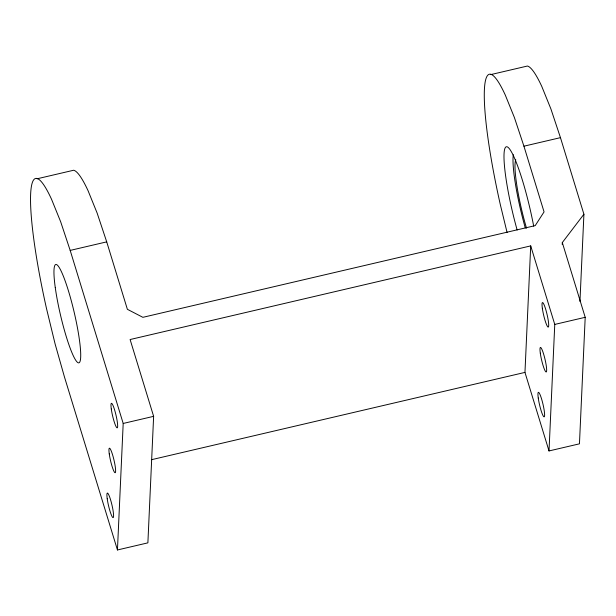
<?xml version="1.0" encoding="UTF-8"?>
<svg xmlns="http://www.w3.org/2000/svg" width="616" height="616" viewBox="0 0 616 616"><rect width="100%" height="100%" fill="white"/><g stroke="black" fill="none" stroke-linecap="round" stroke-linejoin="round"><path stroke-width="0.92" d="M117.448 549.965L123.192 423.454L70.186 250.404L60.638 221.698L51.544 199.268A138.531 19.15 76.8 0 0 46.57 308.832L55.093 343.905L64.441 376.915L117.448 549.965L147.886 542.85L153.63 416.339L130.107 339.531L530.707 245.892L554.762 324.424L549.018 450.943L579.456 443.828L585.2 317.309L562.308 242.573L583.914 214.237L560.46 137.653L550.912 108.955L541.818 86.517A138.531 19.15 76.8 0 0 527.396 66.035L490.875 74.575M549.018 450.943L524.963 372.403L530.707 245.892M562.223 244.49L562.308 242.573M579.956 301.455L583.914 214.237M37.129 178.779L73.658 170.239A138.531 19.15 76.8 0 1 88.073 190.729L97.166 213.159L106.714 241.865L127.373 309.301L142.874 317.325L535.212 225.618L544.059 211.904L523.931 146.192L514.383 117.494L505.289 95.056A138.531 19.15 76.8 0 0 500.315 204.62L507.076 232.463M70.186 250.404L106.714 241.865M523.931 146.192L560.46 137.653M123.192 423.454L153.63 416.339M554.762 324.424L585.2 317.309M151.505 459.698L524.963 372.403M517.14 229.999A64.387 8.901 76.8 0 1 506.406 146.754A64.387 8.901 76.8 0 1 533.679 226.103M526.518 228.151A50.497 6.976 76.8 0 1 515.777 159.798M525.309 227.974A58.073 8.023 76.8 0 1 513.344 154.731M540.301 353.161A12.628 1.748 76.8 0 0 546.061 371.979A12.628 1.748 76.8 0 0 543.574 353.923A12.628 1.748 76.8 0 0 540.301 353.161M538.261 398.036A12.628 1.748 76.8 0 0 544.028 416.855A12.628 1.748 76.8 0 0 541.533 398.798A12.628 1.748 76.8 0 0 538.261 398.036M542.342 308.277A12.628 1.748 76.8 0 0 548.101 327.096A12.628 1.748 76.8 0 0 545.614 309.04A12.628 1.748 76.8 0 0 542.342 308.277M111.296 409.024A12.628 1.748 76.8 0 0 117.063 427.843A12.628 1.748 76.8 0 0 114.568 409.786A12.628 1.748 76.8 0 0 111.296 409.024M109.263 453.907A12.628 1.748 76.8 0 0 115.023 472.726A12.628 1.748 76.8 0 0 112.536 454.67A12.628 1.748 76.8 0 0 109.263 453.907M107.222 498.783A12.628 1.748 76.8 0 0 112.982 517.609A12.628 1.748 76.8 0 0 110.495 499.545A12.628 1.748 76.8 0 0 107.222 498.783M55.263 287.549A50.497 6.976 76.8 0 0 78.324 362.824A50.497 6.976 76.8 0 0 68.361 290.598A50.497 6.976 76.8 0 0 55.263 287.549"/></g></svg>
